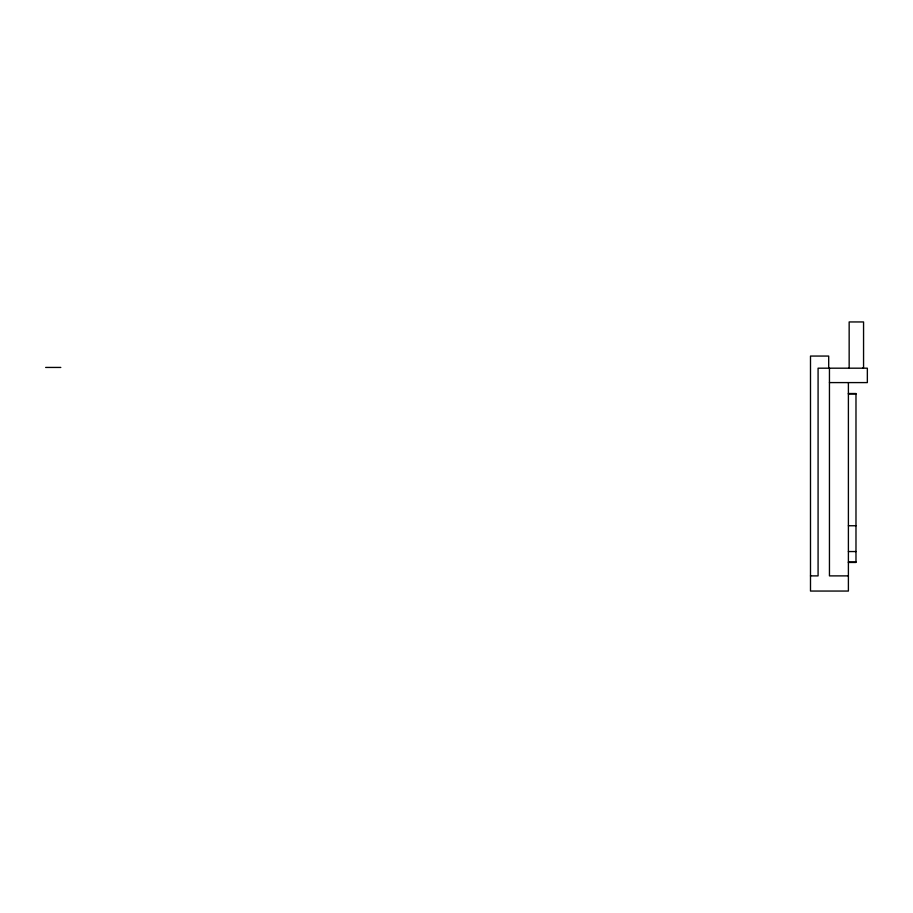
<?xml version="1.0" encoding="UTF-8"?>
<svg xmlns="http://www.w3.org/2000/svg" width="913" height="913" viewBox="0 0 913 913"><rect width="100%" height="100%" fill="white"/><g stroke="black" fill="none" stroke-linecap="round" stroke-linejoin="round"><path stroke-width="1.37" d="M862.796 368.19L863.561 367.437L863.561 321.947L849.158 321.947L849.158 368.19M45.65 367.437L60.806 367.437M829.449 382.593L867.35 382.593L867.35 368.19L818.082 368.19L818.082 575.886L810.493 575.886M848.394 393.526L855.983 393.526L855.983 562.454L848.394 562.454M848.394 393.96L855.983 393.96M848.394 525.751L855.983 525.751M848.394 551.555L855.983 551.555M848.394 562.009L855.983 562.009M848.394 575.886L829.449 575.886L829.449 368.19M848.394 382.593L848.394 591.053L810.493 591.053L810.493 356.059L828.696 356.059L828.696 368.19"/></g></svg>
